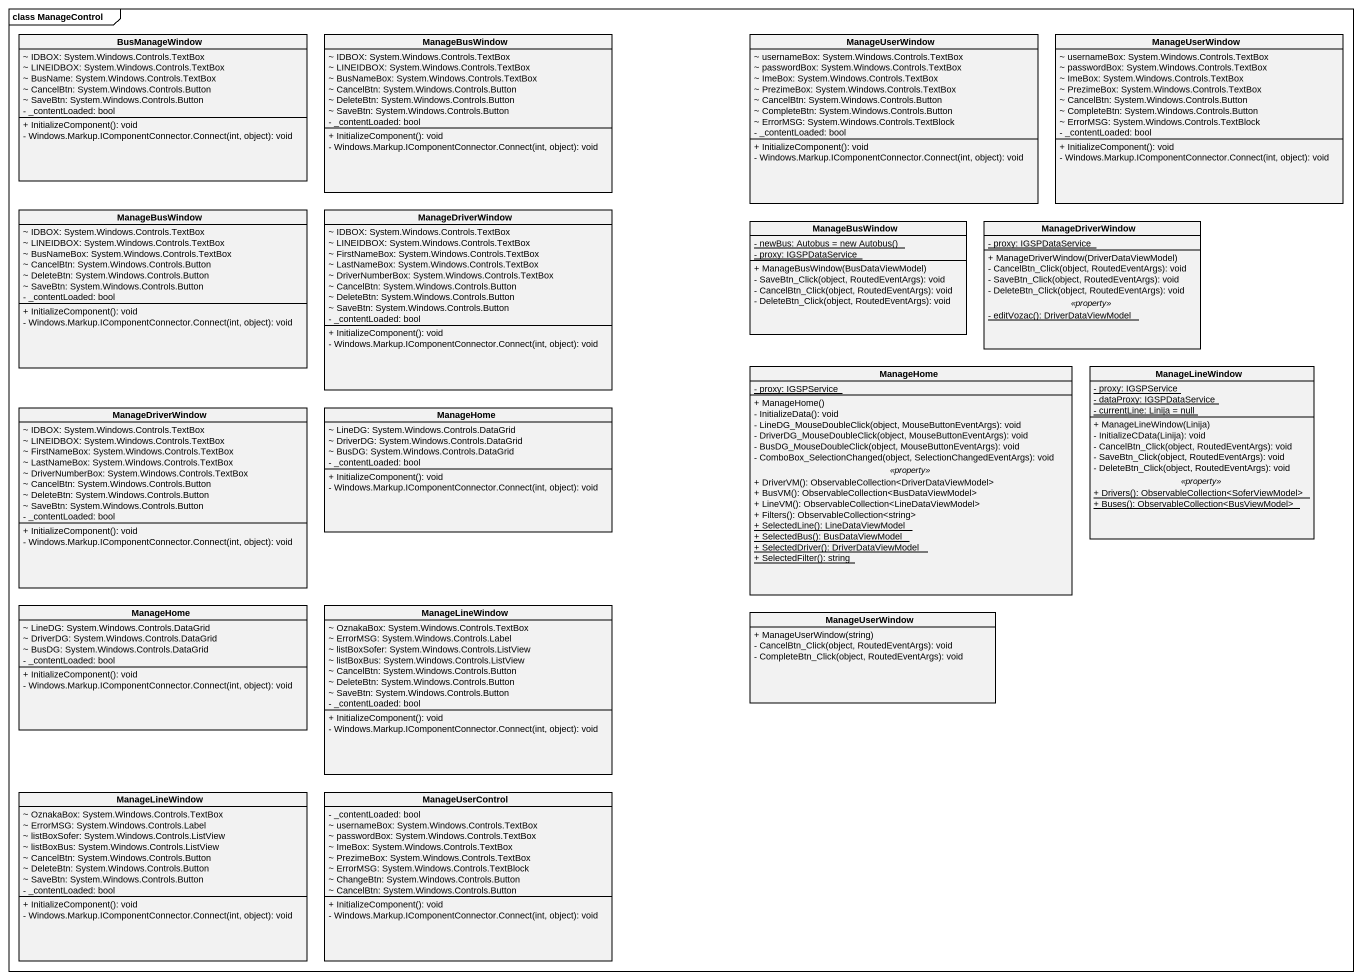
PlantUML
@startuml
mainframe class ManageControl
hide circle
hide empty members
skinparam classAttributeIconSize 0
class BusManageWindow {
  ~ IDBOX: System.Windows.Controls.TextBox
  ~ LINEIDBOX: System.Windows.Controls.TextBox
  ~ BusName: System.Windows.Controls.TextBox
  ~ CancelBtn: System.Windows.Controls.Button
  ~ SaveBtn: System.Windows.Controls.Button
  - _contentLoaded: bool
  + InitializeComponent(): void
  - Windows.Markup.IComponentConnector.Connect(int, object): void
}
class ManageBusWindow {
  ~ IDBOX: System.Windows.Controls.TextBox
  ~ LINEIDBOX: System.Windows.Controls.TextBox
  ~ BusNameBox: System.Windows.Controls.TextBox
  ~ CancelBtn: System.Windows.Controls.Button
  ~ DeleteBtn: System.Windows.Controls.Button
  ~ SaveBtn: System.Windows.Controls.Button
  - _contentLoaded: bool
  + InitializeComponent(): void
  - Windows.Markup.IComponentConnector.Connect(int, object): void
}
class ManageUserWindow {
  ~ usernameBox: System.Windows.Controls.TextBox
  ~ passwordBox: System.Windows.Controls.TextBox
  ~ ImeBox: System.Windows.Controls.TextBox
  ~ PrezimeBox: System.Windows.Controls.TextBox
  ~ CancelBtn: System.Windows.Controls.Button
  ~ CompleteBtn: System.Windows.Controls.Button
  ~ ErrorMSG: System.Windows.Controls.TextBlock
  - _contentLoaded: bool
  + InitializeComponent(): void
  - Windows.Markup.IComponentConnector.Connect(int, object): void
}
class "ManageUserWindow" as ManageUserWindow_2 {
  ~ usernameBox: System.Windows.Controls.TextBox
  ~ passwordBox: System.Windows.Controls.TextBox
  ~ ImeBox: System.Windows.Controls.TextBox
  ~ PrezimeBox: System.Windows.Controls.TextBox
  ~ CancelBtn: System.Windows.Controls.Button
  ~ CompleteBtn: System.Windows.Controls.Button
  ~ ErrorMSG: System.Windows.Controls.TextBlock
  - _contentLoaded: bool
  + InitializeComponent(): void
  - Windows.Markup.IComponentConnector.Connect(int, object): void
}
class "ManageBusWindow" as ManageBusWindow_2 {
  ~ IDBOX: System.Windows.Controls.TextBox
  ~ LINEIDBOX: System.Windows.Controls.TextBox
  ~ BusNameBox: System.Windows.Controls.TextBox
  ~ CancelBtn: System.Windows.Controls.Button
  ~ DeleteBtn: System.Windows.Controls.Button
  ~ SaveBtn: System.Windows.Controls.Button
  - _contentLoaded: bool
  + InitializeComponent(): void
  - Windows.Markup.IComponentConnector.Connect(int, object): void
}
class ManageDriverWindow {
  ~ IDBOX: System.Windows.Controls.TextBox
  ~ LINEIDBOX: System.Windows.Controls.TextBox
  ~ FirstNameBox: System.Windows.Controls.TextBox
  ~ LastNameBox: System.Windows.Controls.TextBox
  ~ DriverNumberBox: System.Windows.Controls.TextBox
  ~ CancelBtn: System.Windows.Controls.Button
  ~ DeleteBtn: System.Windows.Controls.Button
  ~ SaveBtn: System.Windows.Controls.Button
  - _contentLoaded: bool
  + InitializeComponent(): void
  - Windows.Markup.IComponentConnector.Connect(int, object): void
}
class "ManageBusWindow" as ManageBusWindow_3 {
  {static} {field} - newBus: Autobus = new Autobus()
  {static} - proxy: IGSPDataService
  + ManageBusWindow(BusDataViewModel)
  - SaveBtn_Click(object, RoutedEventArgs): void
  - CancelBtn_Click(object, RoutedEventArgs): void
  - DeleteBtn_Click(object, RoutedEventArgs): void
}
class "ManageDriverWindow" as ManageDriverWindow_2 {
  {static} - proxy: IGSPDataService
  --
  + ManageDriverWindow(DriverDataViewModel)
  - CancelBtn_Click(object, RoutedEventArgs): void
  - SaveBtn_Click(object, RoutedEventArgs): void
  - DeleteBtn_Click(object, RoutedEventArgs): void
  .. <<property>> ..
  {static} - editVozac(): DriverDataViewModel
}
class ManageHome {
  {static} - proxy: IGSPService
  --
  + ManageHome()
  - InitializeData(): void
  - LineDG_MouseDoubleClick(object, MouseButtonEventArgs): void
  - DriverDG_MouseDoubleClick(object, MouseButtonEventArgs): void
  - BusDG_MouseDoubleClick(object, MouseButtonEventArgs): void
  - ComboBox_SelectionChanged(object, SelectionChangedEventArgs): void
  .. <<property>> ..
  + DriverVM(): ObservableCollection<DriverDataViewModel>
  + BusVM(): ObservableCollection<BusDataViewModel>
  + LineVM(): ObservableCollection<LineDataViewModel>
  + Filters(): ObservableCollection<string>
  {static} + SelectedLine(): LineDataViewModel
  {static} + SelectedBus(): BusDataViewModel
  {static} + SelectedDriver(): DriverDataViewModel
  {static} + SelectedFilter(): string
}
class ManageLineWindow {
  {static} - proxy: IGSPService
  {static} - dataProxy: IGSPDataService
  {static} - currentLine: Linija = null
  --
  + ManageLineWindow(Linija)
  - InitializeCData(Linija): void
  - CancelBtn_Click(object, RoutedEventArgs): void
  - SaveBtn_Click(object, RoutedEventArgs): void
  - DeleteBtn_Click(object, RoutedEventArgs): void
  .. <<property>> ..
  {static} + Drivers(): ObservableCollection<SoferViewModel>
  {static} + Buses(): ObservableCollection<BusViewModel>
}
class "ManageDriverWindow" as ManageDriverWindow_3 {
  ~ IDBOX: System.Windows.Controls.TextBox
  ~ LINEIDBOX: System.Windows.Controls.TextBox
  ~ FirstNameBox: System.Windows.Controls.TextBox
  ~ LastNameBox: System.Windows.Controls.TextBox
  ~ DriverNumberBox: System.Windows.Controls.TextBox
  ~ CancelBtn: System.Windows.Controls.Button
  ~ DeleteBtn: System.Windows.Controls.Button
  ~ SaveBtn: System.Windows.Controls.Button
  - _contentLoaded: bool
  + InitializeComponent(): void
  - Windows.Markup.IComponentConnector.Connect(int, object): void
}
class "ManageHome" as ManageHome_2 {
  ~ LineDG: System.Windows.Controls.DataGrid
  ~ DriverDG: System.Windows.Controls.DataGrid
  ~ BusDG: System.Windows.Controls.DataGrid
  - _contentLoaded: bool
  + InitializeComponent(): void
  - Windows.Markup.IComponentConnector.Connect(int, object): void
}
class "ManageHome" as ManageHome_3 {
  ~ LineDG: System.Windows.Controls.DataGrid
  ~ DriverDG: System.Windows.Controls.DataGrid
  ~ BusDG: System.Windows.Controls.DataGrid
  - _contentLoaded: bool
  + InitializeComponent(): void
  - Windows.Markup.IComponentConnector.Connect(int, object): void
}
class "ManageLineWindow" as ManageLineWindow_2 {
  ~ OznakaBox: System.Windows.Controls.TextBox
  ~ ErrorMSG: System.Windows.Controls.Label
  ~ listBoxSofer: System.Windows.Controls.ListView
  ~ listBoxBus: System.Windows.Controls.ListView
  ~ CancelBtn: System.Windows.Controls.Button
  ~ DeleteBtn: System.Windows.Controls.Button
  ~ SaveBtn: System.Windows.Controls.Button
  - _contentLoaded: bool
  + InitializeComponent(): void
  - Windows.Markup.IComponentConnector.Connect(int, object): void
}
class "ManageUserWindow" as ManageUserWindow_3 {
  + ManageUserWindow(string)
  - CancelBtn_Click(object, RoutedEventArgs): void
  - CompleteBtn_Click(object, RoutedEventArgs): void
}
class "ManageLineWindow" as ManageLineWindow_3 {
  ~ OznakaBox: System.Windows.Controls.TextBox
  ~ ErrorMSG: System.Windows.Controls.Label
  ~ listBoxSofer: System.Windows.Controls.ListView
  ~ listBoxBus: System.Windows.Controls.ListView
  ~ CancelBtn: System.Windows.Controls.Button
  ~ DeleteBtn: System.Windows.Controls.Button
  ~ SaveBtn: System.Windows.Controls.Button
  - _contentLoaded: bool
  + InitializeComponent(): void
  - Windows.Markup.IComponentConnector.Connect(int, object): void
}
class ManageUserControl {
  - _contentLoaded: bool
  ~ usernameBox: System.Windows.Controls.TextBox
  ~ passwordBox: System.Windows.Controls.TextBox
  ~ ImeBox: System.Windows.Controls.TextBox
  ~ PrezimeBox: System.Windows.Controls.TextBox
  ~ ErrorMSG: System.Windows.Controls.TextBlock
  ~ ChangeBtn: System.Windows.Controls.Button
  ~ CancelBtn: System.Windows.Controls.Button
  + InitializeComponent(): void
  - Windows.Markup.IComponentConnector.Connect(int, object): void
}
@enduml
